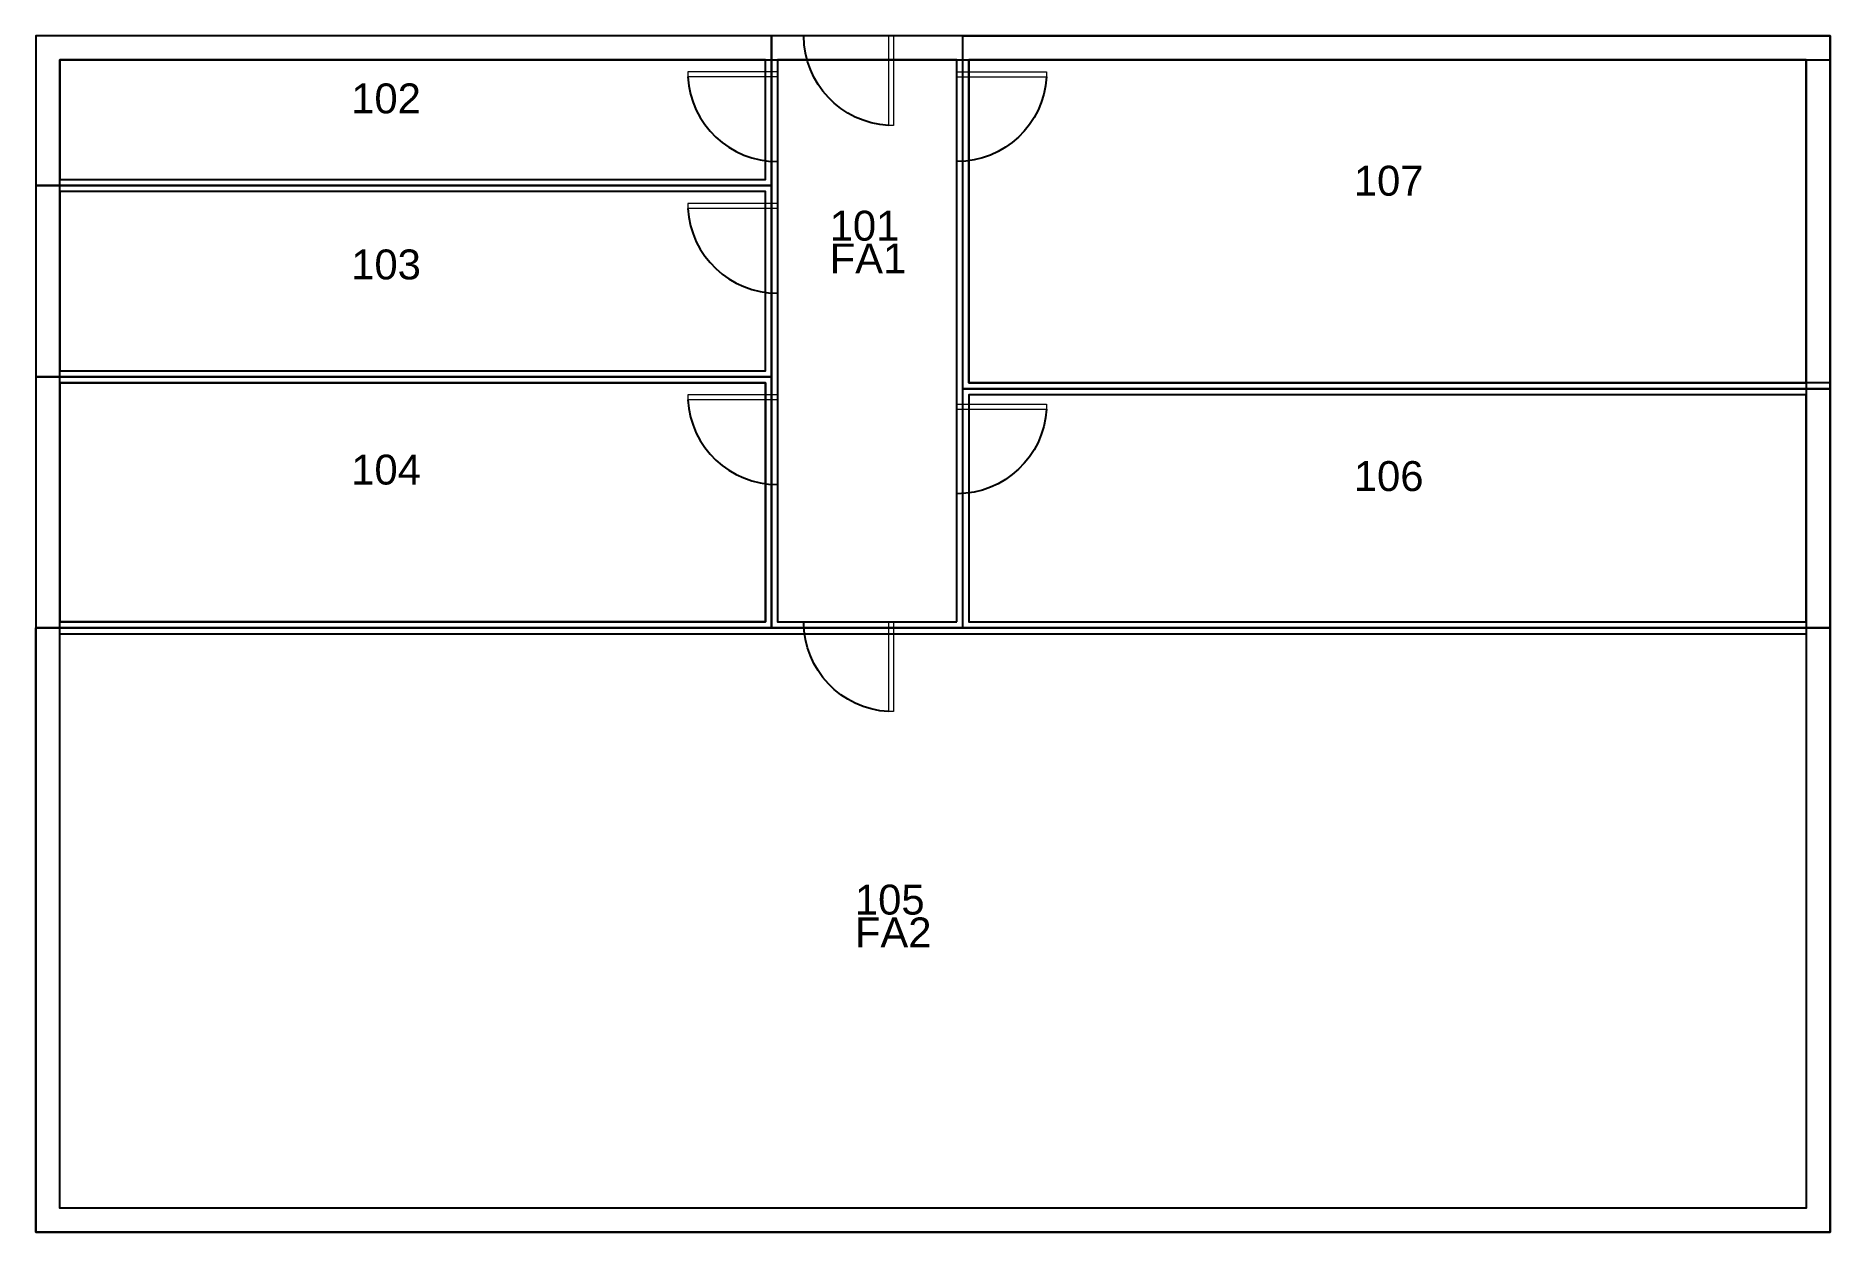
# Model space of a CAD drawing. Header units: millimetres. Extents: x 89 to 15089, y -175 to 9825.
import ezdxf

# ---------------------------------------------------------------- set-up
doc = ezdxf.new("R2010")
doc.units = ezdxf.units.MM
for name, color, linetype in [('234 Vinduer porter dører i yttervegger', 7, 'Continuous'), ('Area_BRA', 4, 'Continuous'), ('Area_BTA', 6, 'Continuous'), ('Area_BTA_rooms', 3, 'Continuous'), ('Area_NTA', 2, 'Continuous')]:
    doc.layers.add(name, color=color, linetype=linetype)
doc.styles.get("Standard").update_dxf_attribs({"font": 'arial.ttf'})

# ---------------------------------------------------------------- blocks, each defined once
blk = doc.blocks.new('M_Single-Flush - 09 x 21mm 2-346903-Level 1 Copy 1')
at = {"layer": '234 Vinduer porter dører i yttervegger', "lineweight": 18}
for p, q in [((399, 62), (399, 962)), ((450, 962), (399, 962)), ((450, 62), (450, 962)), ((450, 62), (399, 62))]:
    blk.add_line(p, q, dxfattribs=at)
at = {"layer": '234 Vinduer porter dører i yttervegger'}
blk.add_arc((450, 62), 902, 93.2424, 180, dxfattribs=at)
blk = doc.blocks.new('FDVhuset_room_block')
for tag, p in [('WING', (0, 25)), ('ROOMNUMBER', (0, -250)), ('ROOMNAME', (0, -524))]:
    blk.add_attdef(tag, p, '', height=250)

msp = doc.modelspace()

# ---------------------------------------------------------------- linework, layer by layer
at = {"layer": 'Area_BRA'}
msp.add_lwpolyline([(289, 9625), (14889, 9625), (14889, 25), (289, 25)], close=True, dxfattribs=at)
at = {"layer": 'Area_BTA'}
msp.add_lwpolyline([(89, 9825), (89, -175), (15089, -175), (15089, 9825), (89, 9825)], dxfattribs=at)
at = {"layer": 'Area_BTA_rooms'}
for points in [[(6239, 9825), (89, 9825), (89, 8575), (6239, 8575)], [(6239, 4875), (7839, 4875), (7839, 9825), (6239, 9825)], [(7839, 9825), (15089, 9825), (15089, 6875), (7839, 6875)], [(6239, 8575), (89, 8575), (89, 6975), (6239, 6975)], [(6239, 6975), (89, 6975), (89, 4875), (6239, 4875)], [(7839, 6875), (15089, 6875), (15089, 4875), (7839, 4875)], [(15089, 4875), (89, 4875), (89, -175), (15089, -175)], [(89, 4875), (15089, 4875), (15089, -175), (89, -175)]]:
    msp.add_lwpolyline(points, close=True, dxfattribs=at)
at = {"layer": 'Area_NTA'}
for points in [[(6189, 9625), (289, 9625), (289, 8625), (6189, 8625)], [(7789, 4925), (7789, 9625), (6289, 9625), (6289, 4925)], [(7889, 6925), (14889, 6925), (14889, 9625), (7889, 9625)], [(7889, 9625), (15089, 9625), (15089, 6925), (7889, 6925)], [(289, 8525), (289, 7025), (6189, 7025), (6189, 8525)], [(289, 6925), (289, 4925), (6189, 4925), (6189, 6925)], [(289, 6925), (6189, 6925), (6189, 4925), (289, 4925)], [(14889, 4925), (14889, 6825), (7889, 6825), (7889, 4925)], [(289, 25), (289, 4825), (14889, 4825), (14889, 25)]]:
    msp.add_lwpolyline(points, close=True, dxfattribs=at)

# ---------------------------------------------------------------- block references
at = {"layer": '234 Vinduer porter dører i yttervegger', "yscale": 0.8317701082689026, "zscale": 0.8317701082689026}
for p, xscale, rotation in [((6885, 9876), -0.8317701082689026, 180), ((6340, 9150), 0.8317701082689026, 90), ((7737, 9150), -0.8317701082689026, 270), ((6340, 8050), 0.8317701082689026, 90), ((6340, 6450), 0.8317701082689026, 90), ((7737, 6373), -0.8317701082689026, 270), ((6885, 4976), -0.8317701082689026, 180)]:
    msp.add_blockref('M_Single-Flush - 09 x 21mm 2-346903-Level 1 Copy 1', p, dxfattribs=dict(at, xscale=xscale, rotation=rotation))
at = {"layer": 'Area_NTA'}
for p, values in [((2725, 9427), {'ROOMNUMBER': '102'}), ((11107, 8739), {'ROOMNUMBER': '107'}), ((6725, 8363), {'ROOMNUMBER': '101', 'ROOMNAME': 'FA1'}), ((2725, 8039), {'ROOMNUMBER': '103'}), ((2725, 6324), {'ROOMNUMBER': '104'}), ((11107, 6270), {'ROOMNUMBER': '106'}), ((6936, 2729), {'ROOMNUMBER': '105', 'ROOMNAME': 'FA2'})]:
    msp.add_blockref('FDVhuset_room_block', p, dxfattribs=at).add_auto_attribs(values)

doc.saveas('drawing.dxf')
